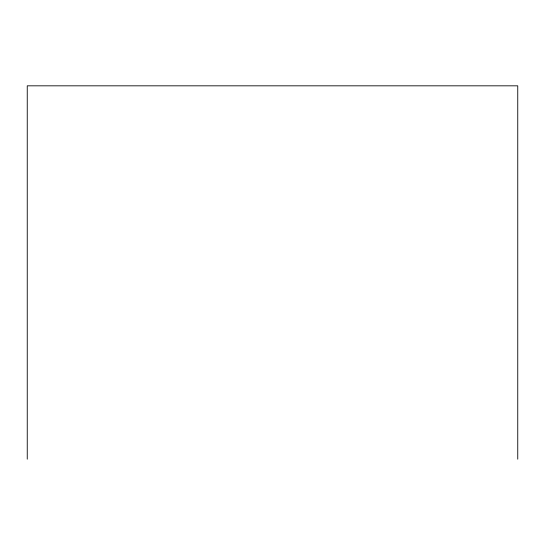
<?xml version="1.0" encoding="UTF-8"?>
<svg xmlns="http://www.w3.org/2000/svg" width="545" height="545" viewBox="0 0 545 545"><rect width="100%" height="100%" fill="white"/><g stroke="black" fill="none" stroke-linecap="round" stroke-linejoin="round"><path stroke-width="0.82" d="M517.75 459.176L517.75 85.824L27.25 85.824L27.25 459.176"/></g></svg>
